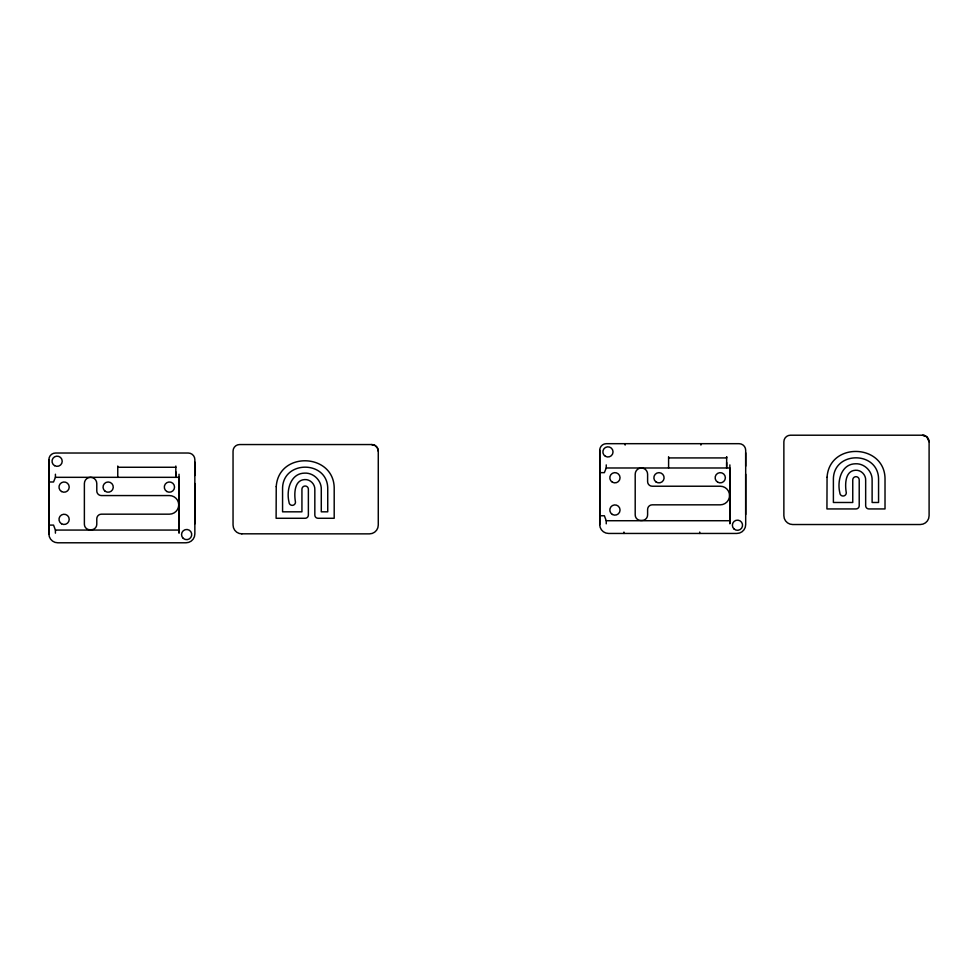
<?xml version="1.0" encoding="UTF-8"?>
<svg xmlns="http://www.w3.org/2000/svg" width="978" height="978" viewBox="0 0 978 978"><rect width="100%" height="100%" fill="white"/><g stroke="black" fill="none" stroke-linecap="round" stroke-linejoin="round"><path stroke-width="1.47" d="M48.949 533.939L48.9 459.623A6.601 6.601 0 0 1 55.501 453.022L188.265 453.022A6.601 6.601 0 0 1 194.854 459.623L194.854 533.939A8.839 8.839 0 0 1 186.016 542.79L57.739 542.79A8.839 8.839 0 0 1 48.9 533.939L48.949 459.623M175.82 475.785L175.82 466.029M179.035 532.631L179.035 474.232M194.854 523.866L194.854 483.535M194.854 475.504L194.854 462.142M599.771 524.599L599.722 450.283A6.601 6.601 0 0 1 606.323 443.682L739.087 443.682A6.601 6.601 0 0 1 745.688 450.283L745.688 524.611A8.839 8.839 0 0 1 736.85 533.45L608.573 533.45A8.839 8.839 0 0 1 599.722 524.611L599.771 450.283M726.654 466.445L726.654 457.056M729.869 523.291L729.869 464.892M745.688 474.196L745.688 514.526M745.688 466.164L745.688 452.802M241.835 533.866A8.802 8.802 0 0 1 233.045 525.064L233.045 451.115A6.565 6.565 0 0 1 239.61 444.55L371.713 444.55L374.99 445.43L377.398 447.838L378.278 451.115L378.278 525.064A8.802 8.802 0 0 1 369.476 533.866L241.847 533.817M371.713 444.599L371.713 444.55A6.565 6.565 0 0 1 378.278 451.115L378.168 449.978M922.535 435.259L926.753 436.75L929.1 441.775L929.1 515.736A8.802 8.802 0 0 1 920.298 524.526L792.669 524.526A8.802 8.802 0 0 1 783.867 515.736L783.867 441.775A6.565 6.565 0 0 1 790.432 435.21L922.535 435.21A6.565 6.565 0 0 1 929.1 441.775L929.1 441.775M372.838 444.697L373.951 444.953M923.672 435.32L924.785 435.613M55.416 474.232L55.416 477.325L53.533 481.983L48.9 481.983M606.238 464.892L606.238 467.985L604.367 472.643L599.722 472.643M668.597 457.924L726.654 457.924L726.654 456.689M117.763 467.264L175.82 467.264M606.238 467.985L729.869 467.985L729.869 523.829M55.416 477.325L179.035 477.325L179.035 533.169M729.551 495.528A9.303 9.303 0 0 1 720.248 504.831L652.228 504.831A4.609 4.609 0 0 0 647.607 509.452L647.607 514.929A5.477 5.477 0 0 1 642.13 520.418L640.688 520.418A5.477 5.477 0 0 1 635.199 514.929L635.199 474.196A6.21 6.21 0 0 1 641.409 467.985A6.21 6.21 0 0 1 647.607 474.196L647.607 481.604A4.609 4.609 0 0 0 652.228 486.225L720.248 486.225A9.303 9.303 0 0 1 729.551 495.528L729.869 495.528M178.729 504.868A9.303 9.303 0 0 1 169.426 514.171L101.406 514.171A4.609 4.609 0 0 0 96.785 518.792L96.785 524.269A5.477 5.477 0 0 1 91.309 529.758L89.866 529.758A5.477 5.477 0 0 1 84.377 524.269L84.377 483.535A6.21 6.21 0 0 1 90.587 477.325A6.21 6.21 0 0 1 96.785 483.535L96.785 490.944A4.609 4.609 0 0 0 101.406 495.565L169.426 495.565A9.303 9.303 0 0 1 178.729 504.868L179.035 504.868M599.722 515.761L604.367 515.761L606.238 520.724L606.238 523.829M606.238 520.724L729.869 520.724M48.9 525.1L53.533 525.1L55.416 530.064L55.416 533.169M55.416 530.064L179.035 530.064M726.654 462.545L726.654 467.985M700.92 443.682L700.92 445.076M699.71 532.056L699.71 533.45M668.597 456.689L668.597 467.973M625.138 443.682L625.138 445.076M623.94 532.056L623.94 533.45M175.82 471.885L175.82 477.325M117.763 466.029L117.763 477.313M276.236 486.628L276.114 518.279L305.16 518.279A3.227 3.227 0 0 0 308.376 515.051L308.376 489.232A3.227 3.227 0 0 0 305.16 486.005A3.227 3.227 0 0 0 301.933 489.232L301.933 511.824L282.569 511.824L282.569 489.379C281.835 459.77 328.474 459.77 327.74 489.379L327.74 511.824L321.285 511.824L321.285 489.526C321.652 480.54 313.412 472.496 304.427 473.132C290.197 473.462 286.163 490.785 289.023 502.142A3.227 3.227 0 0 0 292.251 505.369A3.227 3.227 0 0 0 295.478 502.142C294.158 494.721 293.828 480.076 304.72 479.587C310.209 479.196 315.161 484.196 314.83 489.672L314.83 515.051A3.227 3.227 0 0 0 318.058 518.279L334.195 518.279L334.195 489.232C335.087 453.058 278.583 450.516 276.236 486.628M827.058 477.288L826.936 508.939L855.982 508.939A3.227 3.227 0 0 0 859.21 505.712L859.21 479.892A3.227 3.227 0 0 0 855.982 476.665A3.227 3.227 0 0 0 852.755 479.892L852.755 502.484L833.39 502.484L833.39 480.039C832.657 450.43 879.308 450.43 878.562 480.039L878.562 502.484L872.119 502.484L872.119 480.186C872.474 471.2 864.234 463.156 855.261 463.792C841.019 464.122 836.997 481.445 839.845 492.802A3.227 3.227 0 0 0 843.073 496.029A3.227 3.227 0 0 0 846.3 492.802C844.98 485.381 844.662 470.736 855.542 470.247C861.031 469.856 865.995 474.856 865.664 480.332L865.664 505.712A3.227 3.227 0 0 0 868.892 508.939L885.017 508.939L885.017 479.892C885.909 443.719 829.417 441.176 827.058 477.288M717.693 482.191A5.122 5.122 0 0 0 725.37 477.765A5.122 5.122 0 0 0 717.693 473.328A5.122 5.122 0 0 0 717.693 482.191M612.362 514.452A5.122 5.122 0 0 0 620.052 510.027A5.122 5.122 0 0 0 612.362 505.589A5.122 5.122 0 0 0 612.362 514.452M612.362 482.191A5.122 5.122 0 0 0 620.052 477.765A5.122 5.122 0 0 0 612.362 473.328A5.122 5.122 0 0 0 612.362 482.191M655.957 481.897A5.122 5.122 0 0 0 664.074 478.303A5.122 5.122 0 0 0 656.91 473.083A5.122 5.122 0 0 0 655.957 481.897M605.406 456.31A5.086 5.086 0 0 0 613.035 451.909A5.086 5.086 0 0 0 605.406 447.496A5.086 5.086 0 0 0 605.406 456.31M734.062 529.012A5.086 5.086 0 0 0 742.436 526.286A5.086 5.086 0 0 0 735.896 520.382A5.086 5.086 0 0 0 734.062 529.012M61.541 491.531A5.122 5.122 0 0 0 69.218 487.105A5.122 5.122 0 0 0 61.541 482.667A5.122 5.122 0 0 0 61.541 491.531M166.859 491.531A5.122 5.122 0 0 0 174.536 487.105A5.122 5.122 0 0 0 166.859 482.667A5.122 5.122 0 0 0 166.859 491.531M105.135 491.237A5.122 5.122 0 0 0 113.24 487.643A5.122 5.122 0 0 0 106.076 482.423A5.122 5.122 0 0 0 105.135 491.237M61.541 523.792A5.122 5.122 0 0 0 69.218 519.367A5.122 5.122 0 0 0 61.541 514.929A5.122 5.122 0 0 0 61.541 523.792M54.572 465.65A5.086 5.086 0 0 0 62.213 461.249A5.086 5.086 0 0 0 54.572 456.836A5.086 5.086 0 0 0 54.572 465.65M183.241 538.352A5.086 5.086 0 0 0 191.615 535.626A5.086 5.086 0 0 0 185.062 529.721A5.086 5.086 0 0 0 183.241 538.352"/></g></svg>
